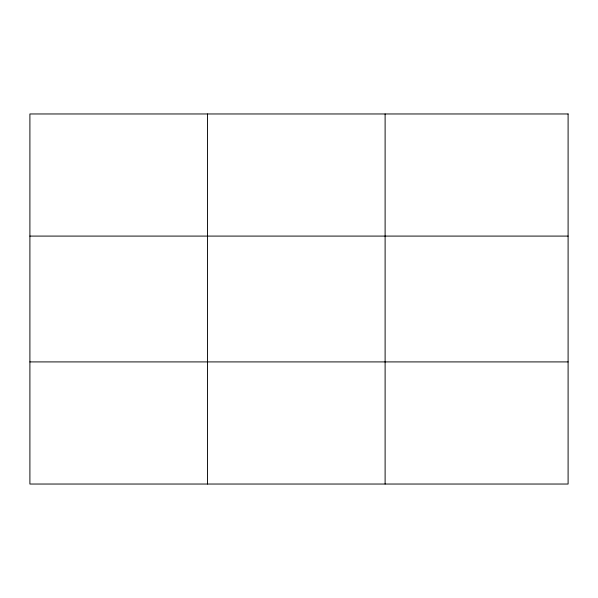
<?xml version="1.0" encoding="UTF-8"?>
<svg xmlns="http://www.w3.org/2000/svg" width="598" height="598" viewBox="0 0 598 598"><rect width="100%" height="100%" fill="white"/><g stroke="black" fill="none" stroke-linecap="round" stroke-linejoin="round"><path stroke-width="0.9" d="M207.506 113.964L207.506 484.036M385.112 113.964L385.112 484.036M29.9 236.09L568.1 236.09M29.9 361.91L568.1 361.91M568.1 113.964L568.1 484.036L29.9 484.036L29.9 113.964L568.1 113.964"/></g></svg>
